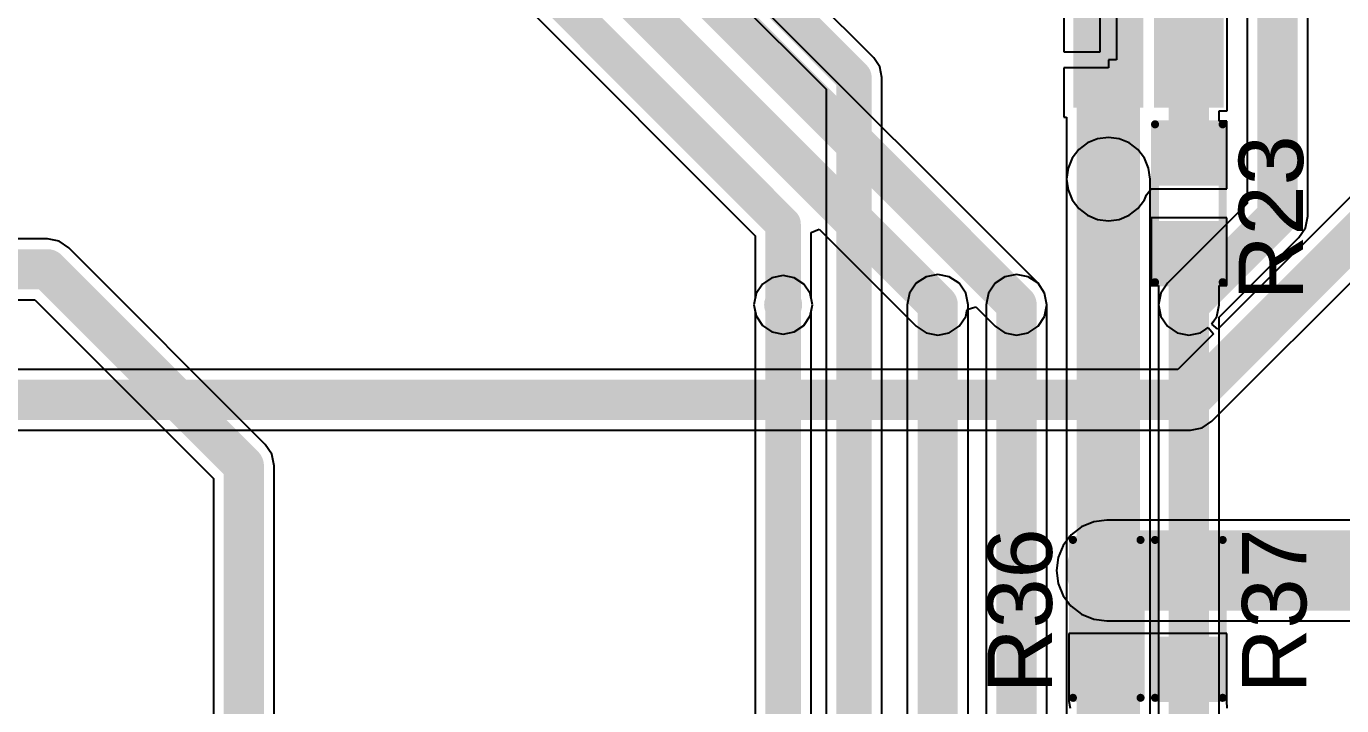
# Model space of a CAD drawing. Header units: millimetres. Extents: x 0 to 214, y 0 to 214.
# Drawn here: x 5.28 to 6.097, y 1.591 to 2.013 of the extents above; entities that cross this region are included whole.
import ezdxf

# ---------------------------------------------------------------- set-up
doc = ezdxf.new("R2010")
doc.units = ezdxf.units.MM
doc.header["$MEASUREMENT"] = 0
for name, color, linetype in [('BottomLayer', 5, 'Continuous'), ('BottomSolder', 6, 'Continuous'), ('TopLayer', 1, 'Continuous'), ('TopOverlay', 2, 'Continuous'), ('TopPaste', 8, 'Continuous'), ('TopSolder', 216, 'Continuous'), ('ViaHoleLayer', 16, 'Continuous')]:
    doc.layers.add(name, color=color, linetype=linetype)
doc.styles.add('Arial', font='', dxfattribs={"height": 0.2})
doc.styles.get('Arial').set_extended_font_data('Arial')

# ---------------------------------------------------------------- blocks, each defined once
blk = doc.blocks.new('PS2801C_1_F3_A_7')
at = {"layer": 'TopLayer'}
for points in [[(-0.14961, 0.04272), (-0.09843, 0.04272), (-0.09843, 0.00728), (-0.14961, 0.00728)], [(0.09843, 0.04272), (0.14961, 0.04272), (0.14961, 0.00728), (0.09843, 0.00728)], [(-0.14961, -0.00728), (-0.09843, -0.00728), (-0.09843, -0.04272), (-0.14961, -0.04272)], [(0.09843, -0.00728), (0.14961, -0.00728), (0.14961, -0.04272), (0.09843, -0.04272)]]:
    blk.add_hatch(color=1, dxfattribs=at).paths.add_polyline_path(points)
at = {"layer": 'TopPaste'}
for points in [[(-0.14961, 0.04272), (-0.09843, 0.04272), (-0.09843, 0.00728), (-0.14961, 0.00728)], [(0.09843, 0.04272), (0.14961, 0.04272), (0.14961, 0.00728), (0.09843, 0.00728)], [(-0.14961, -0.00728), (-0.09843, -0.00728), (-0.09843, -0.04272), (-0.14961, -0.04272)], [(0.09843, -0.00728), (0.14961, -0.00728), (0.14961, -0.04272), (0.09843, -0.04272)]]:
    blk.add_hatch(color=8, dxfattribs=at).paths.add_polyline_path(points)
at = {"layer": 'TopSolder'}
for points in [[(-0.15361, 0.04672), (-0.09443, 0.04672), (-0.09443, 0.00328), (-0.15361, 0.00328)], [(0.09443, 0.04672), (0.15361, 0.04672), (0.15361, 0.00328), (0.09443, 0.00328)], [(-0.15361, -0.00328), (-0.09443, -0.00328), (-0.09443, -0.04672), (-0.15361, -0.04672)], [(0.09443, -0.00328), (0.15361, -0.00328), (0.15361, -0.04672), (0.09443, -0.04672)]]:
    blk.add_hatch(color=216, dxfattribs=at).paths.add_polyline_path(points)
at = {"layer": 'TopOverlay'}
for points, const_width in [([(-0.14002, 0.053, 1), (-0.14843, 0.053, 1)], 0.005), ([(-0.07547, 0.057, 1), (-0.07297, 0.057, 1)], 0.0025), ([(0.07753, 0.057, 1), (0.08003, 0.057, 1)], 0.0025), ([(-0.14968, 0.053, 1), (-0.14718, 0.053, 1)], 0.0025), ([(-0.14127, 0.053, 1), (-0.13877, 0.053, 1)], 0.0025), ([(-0.07547, -0.057, 1), (-0.07297, -0.057, 1)], 0.0025), ([(0.07753, -0.057, 1), (0.08003, -0.057, 1)], 0.0025)]:
    blk.add_lwpolyline(points, format="xyb", close=True, dxfattribs=dict(at, const_width=const_width))
at = {"layer": 'TopOverlay', "const_width": 0.005}
for points in [[(0.07878, 0.057), (-0.07422, 0.057)], [(0.07878, -0.057), (-0.07422, -0.057)]]:
    blk.add_lwpolyline(points, dxfattribs=at)
blk = doc.blocks.new('RES_0603_297')
at = {"layer": 'TopLayer'}
for points in [[(-0.015, 0.0175), (-0.015, -0.0175), (-0.045, -0.0175), (-0.045, 0.0175)], [(0.045, 0.0175), (0.045, -0.0175), (0.015, -0.0175), (0.015, 0.0175)]]:
    blk.add_hatch(color=1, dxfattribs=at).paths.add_polyline_path(points)
at = {"layer": 'TopPaste'}
for points in [[(-0.015, 0.0175), (-0.015, -0.0175), (-0.045, -0.0175), (-0.045, 0.0175)], [(0.045, 0.0175), (0.045, -0.0175), (0.015, -0.0175), (0.015, 0.0175)]]:
    blk.add_hatch(color=8, dxfattribs=at).paths.add_polyline_path(points)
at = {"layer": 'TopSolder'}
for points in [[(-0.011, 0.0215), (-0.011, -0.0215), (-0.049, -0.0215), (-0.049, 0.0215)], [(0.049, 0.0215), (0.049, -0.0215), (0.011, -0.0215), (0.011, 0.0215)]]:
    blk.add_hatch(color=216, dxfattribs=at).paths.add_polyline_path(points)
at = {"layer": 'TopOverlay', "const_width": 0.005}
for points in [[(-0.049, 0.021), (0.049, 0.021)], [(-0.049, 0.021), (-0.049, -0.021)], [(0.049, 0.021), (0.049, -0.021)], [(-0.049, -0.021), (0.049, -0.021)]]:
    blk.add_lwpolyline(points, dxfattribs=at)
at = {"layer": 'TopOverlay', "const_width": 0.0025}
for points in [[(-0.05025, 0.021, 1), (-0.04775, 0.021, 1)], [(-0.05025, 0.021, 1), (-0.04775, 0.021, 1)], [(0.04775, 0.021, 1), (0.05025, 0.021, 1)], [(0.04775, 0.021, 1), (0.05025, 0.021, 1)], [(-0.05025, -0.021, 1), (-0.04775, -0.021, 1)], [(-0.05025, -0.021, 1), (-0.04775, -0.021, 1)], [(0.04775, -0.021, 1), (0.05025, -0.021, 1)], [(0.04775, -0.021, 1), (0.05025, -0.021, 1)]]:
    blk.add_lwpolyline(points, format="xyb", close=True, dxfattribs=at)
blk = doc.blocks.new('RES_0603_298')
at = {"layer": 'TopLayer'}
for points in [[(-0.015, 0.0175), (-0.015, -0.0175), (-0.045, -0.0175), (-0.045, 0.0175)], [(0.045, 0.0175), (0.045, -0.0175), (0.015, -0.0175), (0.015, 0.0175)]]:
    blk.add_hatch(color=1, dxfattribs=at).paths.add_polyline_path(points)
at = {"layer": 'TopPaste'}
for points in [[(-0.015, 0.0175), (-0.015, -0.0175), (-0.045, -0.0175), (-0.045, 0.0175)], [(0.045, 0.0175), (0.045, -0.0175), (0.015, -0.0175), (0.015, 0.0175)]]:
    blk.add_hatch(color=8, dxfattribs=at).paths.add_polyline_path(points)
at = {"layer": 'TopSolder'}
for points in [[(-0.011, 0.0215), (-0.011, -0.0215), (-0.049, -0.0215), (-0.049, 0.0215)], [(0.049, 0.0215), (0.049, -0.0215), (0.011, -0.0215), (0.011, 0.0215)]]:
    blk.add_hatch(color=216, dxfattribs=at).paths.add_polyline_path(points)
at = {"layer": 'TopOverlay', "const_width": 0.005}
for points in [[(-0.049, 0.021), (0.049, 0.021)], [(-0.049, 0.021), (-0.049, -0.021)], [(0.049, 0.021), (0.049, -0.021)], [(-0.049, -0.021), (0.049, -0.021)]]:
    blk.add_lwpolyline(points, dxfattribs=at)
at = {"layer": 'TopOverlay', "const_width": 0.0025}
for points in [[(-0.05025, 0.021, 1), (-0.04775, 0.021, 1)], [(-0.05025, 0.021, 1), (-0.04775, 0.021, 1)], [(0.04775, 0.021, 1), (0.05025, 0.021, 1)], [(0.04775, 0.021, 1), (0.05025, 0.021, 1)], [(-0.05025, -0.021, 1), (-0.04775, -0.021, 1)], [(-0.05025, -0.021, 1), (-0.04775, -0.021, 1)], [(0.04775, -0.021, 1), (0.05025, -0.021, 1)], [(0.04775, -0.021, 1), (0.05025, -0.021, 1)]]:
    blk.add_lwpolyline(points, format="xyb", close=True, dxfattribs=at)
blk = doc.blocks.new('RES_0603_303')
at = {"layer": 'TopLayer'}
for points in [[(-0.015, 0.0175), (-0.015, -0.0175), (-0.045, -0.0175), (-0.045, 0.0175)], [(0.045, 0.0175), (0.045, -0.0175), (0.015, -0.0175), (0.015, 0.0175)]]:
    blk.add_hatch(color=1, dxfattribs=at).paths.add_polyline_path(points)
at = {"layer": 'TopPaste'}
for points in [[(-0.015, 0.0175), (-0.015, -0.0175), (-0.045, -0.0175), (-0.045, 0.0175)], [(0.045, 0.0175), (0.045, -0.0175), (0.015, -0.0175), (0.015, 0.0175)]]:
    blk.add_hatch(color=8, dxfattribs=at).paths.add_polyline_path(points)
at = {"layer": 'TopSolder'}
for points in [[(-0.011, 0.0215), (-0.011, -0.0215), (-0.049, -0.0215), (-0.049, 0.0215)], [(0.049, 0.0215), (0.049, -0.0215), (0.011, -0.0215), (0.011, 0.0215)]]:
    blk.add_hatch(color=216, dxfattribs=at).paths.add_polyline_path(points)
at = {"layer": 'TopOverlay', "const_width": 0.005}
for points in [[(-0.049, -0.021), (-0.049, 0.021)], [(0.049, 0.021), (-0.049, 0.021)], [(0.049, -0.021), (0.049, 0.021)], [(0.049, -0.021), (-0.049, -0.021)]]:
    blk.add_lwpolyline(points, dxfattribs=at)
at = {"layer": 'TopOverlay', "const_width": 0.0025}
for points in [[(-0.05025, 0.021, 1), (-0.04775, 0.021, 1)], [(-0.05025, 0.021, 1), (-0.04775, 0.021, 1)], [(0.04775, 0.021, 1), (0.05025, 0.021, 1)], [(0.04775, 0.021, 1), (0.05025, 0.021, 1)], [(-0.05025, -0.021, 1), (-0.04775, -0.021, 1)], [(-0.05025, -0.021, 1), (-0.04775, -0.021, 1)], [(0.04775, -0.021, 1), (0.05025, -0.021, 1)], [(0.04775, -0.021, 1), (0.05025, -0.021, 1)]]:
    blk.add_lwpolyline(points, format="xyb", close=True, dxfattribs=at)

msp = doc.modelspace()

# ---------------------------------------------------------------- hatches: boundary and pattern name
at = {"layer": 'BottomLayer'}
h = msp.add_hatch(color=5, dxfattribs=at)
edge = h.paths.add_edge_path()
edge.add_arc((5.952, 1.918), 0.01181, 0, 360)
h = msp.add_hatch(color=5, dxfattribs=at)
edge = h.paths.add_edge_path()
edge.add_arc((5.75, 1.84), 0.01181, 0, 360)
h = msp.add_hatch(color=5, dxfattribs=at)
edge = h.paths.add_edge_path()
edge.add_arc((5.846, 1.84), 0.01181, 0, 360)
h = msp.add_hatch(color=5, dxfattribs=at)
edge = h.paths.add_edge_path()
edge.add_arc((5.895, 1.84), 0.01181, 0, 360)
h = msp.add_hatch(color=5, dxfattribs=at)
edge = h.paths.add_edge_path()
edge.add_arc((6.002, 1.84), 0.01181, 0, 360)
at = {"layer": 'BottomSolder'}
h = msp.add_hatch(color=6, dxfattribs=at)
edge = h.paths.add_edge_path()
edge.add_arc((5.952, 1.918), 0.00591, 0, 360)
h = msp.add_hatch(color=6, dxfattribs=at)
edge = h.paths.add_edge_path()
edge.add_arc((5.75, 1.84), 0.00591, 0, 360)
h = msp.add_hatch(color=6, dxfattribs=at)
edge = h.paths.add_edge_path()
edge.add_arc((5.846, 1.84), 0.00591, 0, 360)
h = msp.add_hatch(color=6, dxfattribs=at)
edge = h.paths.add_edge_path()
edge.add_arc((5.895, 1.84), 0.00591, 0, 360)
h = msp.add_hatch(color=6, dxfattribs=at)
edge = h.paths.add_edge_path()
edge.add_arc((6.002, 1.84), 0.00591, 0, 360)
at = {"layer": 'TopLayer'}
h = msp.add_hatch(color=1, dxfattribs=at)
edge = h.paths.add_edge_path()
edge.add_arc((5.952, 1.918), 0.01181, 0, 360)
h = msp.add_hatch(color=1, dxfattribs=at)
edge = h.paths.add_edge_path()
edge.add_arc((5.75, 1.84), 0.01181, 0, 360)
h = msp.add_hatch(color=1, dxfattribs=at)
edge = h.paths.add_edge_path()
edge.add_arc((5.846, 1.84), 0.01181, 0, 360)
h = msp.add_hatch(color=1, dxfattribs=at)
edge = h.paths.add_edge_path()
edge.add_arc((5.895, 1.84), 0.01181, 0, 360)
h = msp.add_hatch(color=1, dxfattribs=at)
edge = h.paths.add_edge_path()
edge.add_arc((6.002, 1.84), 0.01181, 0, 360)
at = {"layer": 'TopSolder'}
h = msp.add_hatch(color=216, dxfattribs=at)
edge = h.paths.add_edge_path()
edge.add_arc((5.952, 1.918), 0.00591, 0, 360)
h = msp.add_hatch(color=216, dxfattribs=at)
edge = h.paths.add_edge_path()
edge.add_arc((5.75, 1.84), 0.00591, 0, 360)
h = msp.add_hatch(color=216, dxfattribs=at)
edge = h.paths.add_edge_path()
edge.add_arc((5.846, 1.84), 0.00591, 0, 360)
h = msp.add_hatch(color=216, dxfattribs=at)
edge = h.paths.add_edge_path()
edge.add_arc((5.895, 1.84), 0.00591, 0, 360)
h = msp.add_hatch(color=216, dxfattribs=at)
edge = h.paths.add_edge_path()
edge.add_arc((6.002, 1.84), 0.00591, 0, 360)
at = {"layer": 'ViaHoleLayer'}
h = msp.add_hatch(color=16, dxfattribs=at)
edge = h.paths.add_edge_path()
edge.add_arc((5.952, 1.918), 0.00591, 0, 360)
h = msp.add_hatch(color=16, dxfattribs=at)
edge = h.paths.add_edge_path()
edge.add_arc((5.75, 1.84), 0.00591, 0, 360)
h = msp.add_hatch(color=16, dxfattribs=at)
edge = h.paths.add_edge_path()
edge.add_arc((5.846, 1.84), 0.00591, 0, 360)
h = msp.add_hatch(color=16, dxfattribs=at)
edge = h.paths.add_edge_path()
edge.add_arc((5.895, 1.84), 0.00591, 0, 360)
h = msp.add_hatch(color=16, dxfattribs=at)
edge = h.paths.add_edge_path()
edge.add_arc((6.002, 1.84), 0.00591, 0, 360)

# ---------------------------------------------------------------- linework, layer by layer
at = {"layer": 'BottomLayer'}
for p, q in [((6.03814, 2.469), (6.03814, 1.90281)), ((6.07586, 1.895), (6.07586, 2.469)), ((5.80626, 1.99326), (5.68526, 2.11426)), ((5.66582, 2.08467), (5.77667, 1.97382)), ((5.81001, 1.98763), (5.80626, 1.99326)), ((5.81133, 1.981), (5.81001, 1.98763)), ((5.81133, 0.73916), (5.81133, 1.981)), ((5.77667, 1.97382), (5.77667, 0.79169)), ((5.93905, 1.94044), (5.93368, 1.93632)), ((5.94529, 1.94302), (5.93905, 1.94044)), ((5.952, 1.94391), (5.94529, 1.94302)), ((5.95871, 1.94302), (5.952, 1.94391)), ((5.96495, 1.94044), (5.95871, 1.94302)), ((5.97032, 1.93632), (5.96495, 1.94044)), ((5.92956, 1.93095), (5.92698, 1.92471)), ((5.93368, 1.93632), (5.92956, 1.93095)), ((5.97444, 1.93095), (5.97032, 1.93632)), ((5.97702, 1.92471), (5.97444, 1.93095)), ((5.92698, 1.92471), (5.92609, 1.918)), ((5.97791, 1.918), (5.97702, 1.92471)), ((5.92609, 1.918), (5.92609, 1.236)), ((5.97791, 1.236), (5.97791, 1.918)), ((6.03814, 1.90281), (5.98866, 1.85334)), ((6.07034, 1.88166), (6.07443, 1.88778)), ((6.07443, 1.88778), (6.07586, 1.895)), ((5.293, 1.88086), (5.086, 1.88086)), ((5.30022, 1.87943), (5.293, 1.88086)), ((5.30634, 1.87534), (5.30022, 1.87943)), ((6.02086, 1.83219), (6.07034, 1.88166)), ((5.42834, 1.75334), (5.30634, 1.87534)), ((5.74305, 1.85678), (5.73716, 1.85284)), ((5.75, 1.85816), (5.74305, 1.85678)), ((5.75695, 1.85678), (5.75, 1.85816)), ((5.76284, 1.85284), (5.75695, 1.85678)), ((5.83878, 1.85743), (5.83266, 1.85334)), ((5.846, 1.85886), (5.83878, 1.85743)), ((5.85322, 1.85743), (5.846, 1.85886)), ((5.85934, 1.85334), (5.85322, 1.85743)), ((5.88778, 1.85743), (5.88166, 1.85334)), ((5.895, 1.85886), (5.88778, 1.85743)), ((5.90222, 1.85743), (5.895, 1.85886)), ((5.90834, 1.85334), (5.90222, 1.85743)), ((5.73322, 1.84695), (5.73184, 1.84)), ((5.73716, 1.85284), (5.73322, 1.84695)), ((5.76678, 1.84695), (5.76284, 1.85284)), ((5.76816, 1.84), (5.76678, 1.84695)), ((5.82857, 1.84722), (5.82714, 1.84)), ((5.83266, 1.85334), (5.82857, 1.84722)), ((5.86343, 1.84722), (5.85934, 1.85334)), ((5.86486, 1.84), (5.86343, 1.84722)), ((5.87757, 1.84722), (5.87614, 1.84)), ((5.88166, 1.85334), (5.87757, 1.84722)), ((5.91243, 1.84722), (5.90834, 1.85334)), ((5.91386, 1.84), (5.91243, 1.84722)), ((5.98457, 1.84722), (5.98314, 1.84)), ((5.98866, 1.85334), (5.98457, 1.84722)), ((5.086, 1.84314), (5.28519, 1.84314)), ((5.28519, 1.84314), (5.39614, 1.73219)), ((5.73184, 1.84), (5.73267, 1.83584)), ((5.76733, 1.83584), (5.76816, 1.84)), ((5.82714, 1.84), (5.82714, 0.872)), ((5.86486, 0.87981), (5.86486, 1.84)), ((5.87614, 1.84), (5.87614, 1.481)), ((5.91386, 1.481), (5.91386, 1.84)), ((5.98314, 1.84), (5.98314, 1.15)), ((5.73267, 1.83584), (5.73267, 0.788)), ((5.76733, 0.78976), (5.76733, 1.83584)), ((6.02086, 1.15), (6.02086, 1.83219)), ((5.43243, 1.74722), (5.42834, 1.75334)), ((5.43386, 1.74), (5.43243, 1.74722)), ((5.39614, 1.73219), (5.39614, 1.43766)), ((5.43386, 1.212), (5.43386, 1.74))]:
    msp.add_line(p, q, dxfattribs=at)
for points, const_width in [([(6.057, 1.895), (6.057, 2.469)], 0.025), ([(5.673, 2.102), (5.794, 1.981)], 0.022), ([(5.794, 1.981), (5.794, 0.735)], 0.022), ([(5.952, 1.236), (5.952, 1.918)], 0.03937), ([(6.002, 1.84), (6.057, 1.895)], 0.025), ([(5.086, 1.862), (5.293, 1.862)], 0.025), ([(5.293, 1.862), (5.415, 1.74)], 0.025), ([(5.75, 0.767), (5.75, 1.84)], 0.022), ([(5.846, 0.872), (5.846, 1.84)], 0.025), ([(5.895, 1.481), (5.895, 1.84)], 0.025), ([(6.002, 1.15), (6.002, 1.84)], 0.025), ([(5.415, 1.212), (5.415, 1.74)], 0.025)]:
    msp.add_lwpolyline(points, dxfattribs=dict(at, const_width=const_width))
for points, const_width in [([(5.7885, 1.981, 1), (5.7995, 1.981, 1)], 0.011), ([(5.7885, 1.981, 1), (5.7995, 1.981, 1)], 0.011), ([(5.94216, 1.918, 1), (5.96184, 1.918, 1)], 0.01969), ([(6.05075, 1.895, 1), (6.06325, 1.895, 1)], 0.0125), ([(6.05075, 1.895, 1), (6.06325, 1.895, 1)], 0.0125), ([(5.28675, 1.862, 1), (5.29925, 1.862, 1)], 0.0125), ([(5.28675, 1.862, 1), (5.29925, 1.862, 1)], 0.0125), ([(5.7445, 1.84, 1), (5.7555, 1.84, 1)], 0.011), ([(5.83975, 1.84, 1), (5.85225, 1.84, 1)], 0.0125), ([(5.88875, 1.84, 1), (5.90125, 1.84, 1)], 0.0125), ([(5.99575, 1.84, 1), (6.00825, 1.84, 1)], 0.0125), ([(5.99575, 1.84, 1), (6.00825, 1.84, 1)], 0.0125), ([(5.40875, 1.74, 1), (5.42125, 1.74, 1)], 0.0125), ([(5.40875, 1.74, 1), (5.42125, 1.74, 1)], 0.0125)]:
    msp.add_lwpolyline(points, format="xyb", close=True, dxfattribs=dict(at, const_width=const_width))
at = {"layer": 'TopLayer'}
for p, q in [((5.90834, 1.85334), (5.70386, 2.05781)), ((5.58774, 2.02774), (5.73267, 1.88282)), ((5.92428, 2.02757), (5.92428, 1.99698)), ((5.947, 1.99698), (5.947, 2.02757)), ((5.957, 2.02757), (5.957, 1.99198)), ((6.02572, 1.96039), (6.02572, 2.02357)), ((5.92428, 1.99698), (5.947, 1.99698)), ((5.952, 1.98698), (5.92428, 1.98698)), ((5.92428, 1.98698), (5.92428, 1.95639)), ((5.957, 1.99198), (5.952, 1.99198)), ((5.952, 1.99198), (5.952, 1.98698)), ((5.92428, 1.95639), (5.92609, 1.95639)), ((5.92609, 1.95639), (5.92609, 1.918)), ((6.02086, 1.954), (6.02086, 1.96039)), ((6.02086, 1.96039), (6.02572, 1.96039)), ((6.0255, 1.954), (6.02086, 1.954)), ((6.0255, 1.912), (6.0255, 1.954)), ((5.92609, 1.918), (5.92698, 1.91129)), ((5.97572, 1.90815), (5.9785, 1.912)), ((5.9785, 1.912), (6.0255, 1.912)), ((6.11214, 1.91681), (6.02007, 1.82475)), ((5.92698, 1.91129), (5.92956, 1.90505)), ((5.92956, 1.90505), (5.93368, 1.89968)), ((5.97032, 1.89968), (5.97444, 1.90505)), ((5.97444, 1.90505), (5.97572, 1.90815)), ((5.93368, 1.89968), (5.93905, 1.89556)), ((5.93905, 1.89556), (5.94529, 1.89298)), ((5.95871, 1.89298), (5.96495, 1.89556)), ((5.96495, 1.89556), (5.97032, 1.89968)), ((6.01634, 1.76766), (6.14434, 1.89566)), ((5.94529, 1.89298), (5.952, 1.89209)), ((5.952, 1.89209), (5.95871, 1.89298)), ((6.0255, 1.894), (5.9785, 1.894)), ((5.9785, 1.894), (5.9785, 1.852)), ((6.0255, 1.852), (6.0255, 1.894)), ((5.73267, 1.88282), (5.73267, 1.84416)), ((5.76733, 1.88492), (5.77233, 1.88699)), ((5.76733, 1.84416), (5.76733, 1.88492)), ((5.77233, 1.88699), (5.83266, 1.82666)), ((5.91243, 1.84722), (5.90834, 1.85334)), ((5.91386, 1.84), (5.91243, 1.84722)), ((5.9785, 1.852), (5.98314, 1.852)), ((5.98314, 1.852), (5.98314, 1.84)), ((6.02086, 1.84), (6.02086, 1.852)), ((6.02086, 1.852), (6.0255, 1.852)), ((5.73267, 1.84416), (5.73184, 1.84)), ((5.73184, 1.84), (5.73322, 1.83305)), ((5.76678, 1.83305), (5.76816, 1.84)), ((5.76816, 1.84), (5.76733, 1.84416)), ((5.86426, 1.83699), (5.86969, 1.83864)), ((5.86969, 1.83864), (5.88166, 1.82666)), ((5.91243, 1.83278), (5.91386, 1.84)), ((5.98314, 1.84), (5.98457, 1.83278)), ((6.01943, 1.83278), (6.02086, 1.84)), ((5.73322, 1.83305), (5.73716, 1.82716)), ((5.76284, 1.82716), (5.76678, 1.83305)), ((5.85934, 1.82666), (5.86343, 1.83278)), ((5.86343, 1.83278), (5.86426, 1.83699)), ((5.90834, 1.82666), (5.91243, 1.83278)), ((5.98457, 1.83278), (5.98866, 1.82666)), ((6.01716, 1.82939), (6.01943, 1.83278)), ((5.73716, 1.82716), (5.74305, 1.82322)), ((5.74305, 1.82322), (5.75, 1.82184)), ((5.75, 1.82184), (5.75695, 1.82322)), ((5.75695, 1.82322), (5.76284, 1.82716)), ((5.83266, 1.82666), (5.83878, 1.82257)), ((5.83878, 1.82257), (5.846, 1.82114)), ((5.846, 1.82114), (5.85322, 1.82257)), ((5.85322, 1.82257), (5.85934, 1.82666)), ((5.88166, 1.82666), (5.88778, 1.82257)), ((5.88778, 1.82257), (5.895, 1.82114)), ((5.895, 1.82114), (5.90222, 1.82257)), ((5.90222, 1.82257), (5.90834, 1.82666)), ((5.98866, 1.82666), (5.99478, 1.82257)), ((5.99478, 1.82257), (6.002, 1.82114)), ((6.002, 1.82114), (6.00922, 1.82257)), ((6.00922, 1.82257), (6.0126, 1.82484)), ((6.0126, 1.82484), (6.01407, 1.82581)), ((6.01407, 1.82581), (6.01725, 1.82193)), ((6.01619, 1.82793), (6.01716, 1.82939)), ((6.02007, 1.82475), (6.01619, 1.82793)), ((6.01725, 1.82193), (5.99519, 1.79986)), ((5.99519, 1.79986), (4.196, 1.79986)), ((6.01022, 1.76357), (6.01634, 1.76766)), ((4.28042, 1.76214), (6.003, 1.76214)), ((6.003, 1.76214), (6.01022, 1.76357)), ((5.93537, 1.70208), (5.92889, 1.69711)), ((5.94291, 1.7052), (5.93537, 1.70208)), ((5.951, 1.70627), (5.94291, 1.7052)), ((6.26494, 1.70627), (5.951, 1.70627)), ((5.9275, 1.6953), (5.92392, 1.69063)), ((5.92804, 1.696), (5.9275, 1.696)), ((5.9275, 1.696), (5.9275, 1.6953)), ((5.92889, 1.69711), (5.92804, 1.696)), ((5.92392, 1.69063), (5.9208, 1.68309)), ((5.9208, 1.68309), (5.91973, 1.675)), ((5.91973, 1.675), (5.9208, 1.66691)), ((5.9208, 1.66691), (5.92392, 1.65937)), ((5.92392, 1.65937), (5.9275, 1.6547)), ((5.9275, 1.6547), (5.9275, 1.654)), ((5.9275, 1.654), (5.92804, 1.654)), ((5.92804, 1.654), (5.92889, 1.65289)), ((5.92889, 1.65289), (5.93537, 1.64792)), ((5.93537, 1.64792), (5.94291, 1.6448)), ((5.94291, 1.6448), (5.951, 1.64373)), ((5.951, 1.64373), (6.26494, 1.64373)), ((5.9735, 1.636), (5.9275, 1.636)), ((5.9275, 1.636), (5.9275, 1.59428)), ((5.9745, 1.636), (5.9735, 1.636)), ((5.9785, 1.636), (5.9745, 1.636)), ((5.9795, 1.636), (5.9785, 1.636)), ((6.0255, 1.636), (5.9795, 1.636)), ((6.0255, 1.594), (6.0255, 1.636)), ((5.9275, 1.59428), (5.9275, 1.594)), ((5.9275, 1.594), (5.9275, 1.594)), ((5.9275, 1.594), (5.92828, 1.58961)), ((6.02572, 1.58961), (6.0255, 1.594)), ((6.0255, 1.594), (6.0255, 1.594))]:
    msp.add_line(p, q, dxfattribs=at)
for points, const_width in [([(5.685, 2.05), (5.895, 1.84)], 0.025), ([(5.6, 2.04), (5.75, 1.89)], 0.022), ([(5.641, 2.045), (5.846, 1.84)], 0.025), ([(6.002, 1.99198), (6.002, 2.04)], 0.025), ([(5.952, 1.918), (5.952, 1.99198)], 0.03937), ([(6.002, 1.934), (6.002, 1.99198)], 0.025), ([(6.003, 1.781), (6.131, 1.909)], 0.025), ([(5.75, 1.84), (5.75, 1.89)], 0.022), ([(6.002, 1.84), (6.002, 1.873)], 0.025), ([(4.196, 1.781), (6.003, 1.781)], 0.025), ([(5.951, 1.675), (6.002, 1.675)], 0.05), ([(6.002, 1.675), (6.33, 1.675)], 0.05), ([(5.952, 1.55802), (5.952, 1.614)], 0.022), ([(6.002, 1.55802), (6.002, 1.614)], 0.022)]:
    msp.add_lwpolyline(points, dxfattribs=dict(at, const_width=const_width))
for points, const_width in [([(5.94216, 1.99198, 1), (5.96184, 1.99198, 1)], 0.01969), ([(5.99575, 1.99198, 1), (6.00825, 1.99198, 1)], 0.0125), ([(5.99575, 1.99198, 1), (6.00825, 1.99198, 1)], 0.0125), ([(5.99575, 1.934, 1), (6.00825, 1.934, 1)], 0.0125), ([(5.94216, 1.918, 1), (5.96184, 1.918, 1)], 0.01969), ([(5.7445, 1.89, 1), (5.7555, 1.89, 1)], 0.011), ([(5.7445, 1.89, 1), (5.7555, 1.89, 1)], 0.011), ([(5.99575, 1.873, 1), (6.00825, 1.873, 1)], 0.0125), ([(5.7445, 1.84, 1), (5.7555, 1.84, 1)], 0.011), ([(5.83975, 1.84, 1), (5.85225, 1.84, 1)], 0.0125), ([(5.88875, 1.84, 1), (5.90125, 1.84, 1)], 0.0125), ([(5.99575, 1.84, 1), (6.00825, 1.84, 1)], 0.0125), ([(5.99675, 1.781, 1), (6.00925, 1.781, 1)], 0.0125), ([(5.99675, 1.781, 1), (6.00925, 1.781, 1)], 0.0125), ([(5.9385, 1.675, 1), (5.9635, 1.675, 1)], 0.025), ([(5.9895, 1.675, 1), (6.0145, 1.675, 1)], 0.025), ([(5.9895, 1.675, 1), (6.0145, 1.675, 1)], 0.025), ([(5.9465, 1.614, 1), (5.9575, 1.614, 1)], 0.011), ([(5.9965, 1.614, 1), (6.0075, 1.614, 1)], 0.011)]:
    msp.add_lwpolyline(points, format="xyb", close=True, dxfattribs=dict(at, const_width=const_width))

# ---------------------------------------------------------------- block references
for name, p, rotation in [('PS2801C_1_F3_A_7', (5.977, 2.116), 270), ('RES_0603_303', (6.002, 1.903), 270), ('RES_0603_298', (5.951, 1.645), 90), ('RES_0603_297', (6.002, 1.645), 90)]:
    msp.add_blockref(name, p, dxfattribs=dict(rotation=rotation))

# ---------------------------------------------------------------- texts
at = {"layer": 'TopOverlay', "style": 'Arial'}
for s, p in [('R23', (6.07299, 1.84268)), ('R36', (5.91699, 1.59868)), ('R37', (6.07499, 1.59868))]:
    msp.add_text(s, height=0.04, rotation=90, dxfattribs=at).set_placement(p)

doc.saveas('drawing.dxf')
